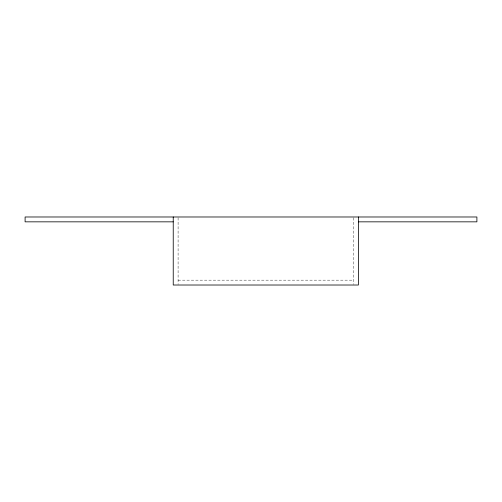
<?xml version="1.0" encoding="UTF-8"?>
<svg xmlns="http://www.w3.org/2000/svg" width="502" height="502" viewBox="0 0 502 502"><rect width="100%" height="100%" fill="white"/><g stroke="black" fill="none" stroke-linecap="round" stroke-linejoin="round"><path stroke-width="0.38" stroke-dasharray="2.51 1.88" d="M178.091 280.16L353.533 280.16M353.533 217.761L353.533 284.327M178.091 217.761L178.091 284.327"/><path stroke-width="0.75" d="M173.234 221.84L25.1 221.84L25.1 216.983L476.9 216.983L476.9 221.84L358.397 221.84M358.397 216.983L358.397 285.017L173.234 285.017L173.234 216.983"/></g></svg>
